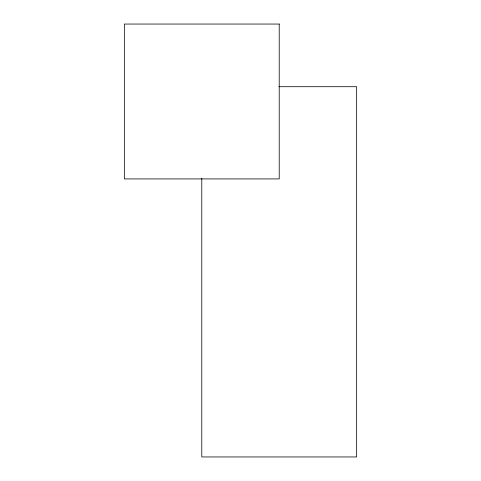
<?xml version="1.0" encoding="UTF-8"?>
<svg xmlns="http://www.w3.org/2000/svg" width="481" height="481" viewBox="0 0 481 481"><rect width="100%" height="100%" fill="white"/><g stroke="black" fill="none" stroke-linecap="round" stroke-linejoin="round"><path stroke-width="0.72" d="M278.842 86.712L356.649 86.712L356.649 456.95L201.786 456.95L201.786 178.331M279.214 24.05L124.351 24.05L124.351 178.914L279.214 178.914L279.214 24.05"/></g></svg>
